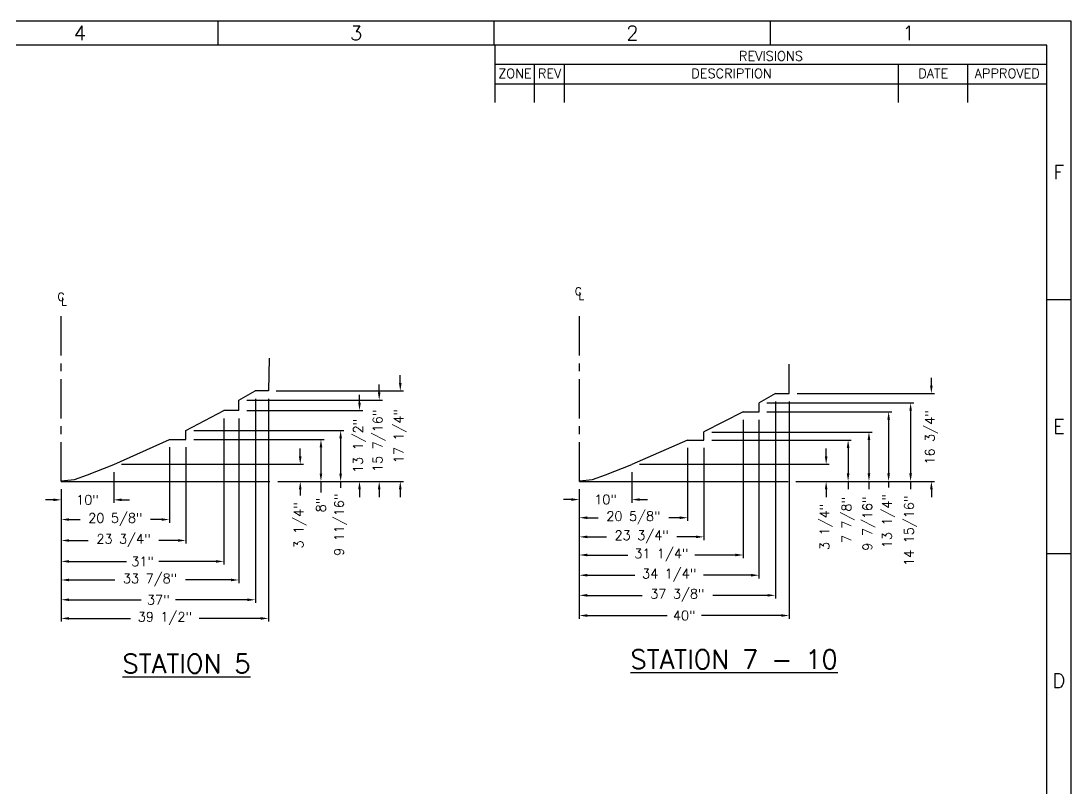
# Model space of a CAD drawing. Extents: x 0 to 431, y 0 to 300.
# Drawn here: x 230.3 to 430.5, y 153.8 to 300 of the extents above; entities that cross this region are included whole.
import ezdxf
from ezdxf.enums import TextEntityAlignment as Align

# ---------------------------------------------------------------- set-up
doc = ezdxf.new("R2010")
doc.units = 0
doc.header["$LTSCALE"] = 1.5
doc.header["$MEASUREMENT"] = 0
doc.linetypes.add('CENTER', pattern=[2, 1.25, -0.25, 0.25, -0.25])
doc.layers.get('0').update_dxf_attribs({"linetype": 'CONTINUOUS'})
doc.layers.get('DEFPOINTS').update_dxf_attribs({"linetype": 'CONTINUOUS'})
for name, color, linetype in [('BORDER', 7, 'CONTINUOUS'), ('DIM', 7, 'CONTINUOUS'), ('DIM_M', 6, 'CONTINUOUS'), ('SECTION', 1, 'CONTINUOUS'), ('TXT_M', 6, 'CONTINUOUS'), ('TXT_S', 7, 'CONTINUOUS')]:
    doc.layers.add(name, color=color, linetype=linetype)
doc.styles.add('MEDIUM', font='SIMPLEX.SHX', dxfattribs={"height": 2.7})
doc.styles.add('SIMPLEX', font='simplex')
doc.styles.add('SMALL', font='SIMPLEX', dxfattribs={"height": 1.8})
doc.dimstyles.new('SMALL', dxfattribs={"dimscale": 1.5, "dimtxt": 1.2, "dimasz": 1, "dimexe": 0.4, "dimexo": 1, "dimgap": 0.8, "dimtad": 0, "dimdec": 4, "dimzin": 3, "dimdsep": 46, "dimlunit": 5, "dimtxsty": 'SMALL', "dimcen": 1, "dimclrd": 256, "dimclre": 256, "dimclrt": 256, "dimadec": 0, "dimazin": 0, "dimtfac": 1, "dimtdec": 0, "dimtofl": 0, "dimtmove": 0, "dimatfit": 3, "dimfxl": 1, "dimfrac": 2, "dimtolj": 1, "dimtzin": 0, "dimarcsym": 0})

# ---------------------------------------------------------------- blocks, each defined once
blk = doc.blocks.new('L', base_point=(6285.9, 125))
blk.add_line((6285.9, 125), (6285.9, 0))
blk = doc.blocks.new('BRD')
blk.add_line((0, 200), (287, 200))
at = {"layer": 'BORDER'}
blk.add_line((287, 200), (287, 0), dxfattribs=at)
at = {"layer": 'BORDER', "color": 6}
for p, q in [((283.91, 196.94), (3.08, 196.94)), ((213.83, 189.63), (213.83, 196.94)), ((283.91, 3.06), (283.91, 196.94)), ((283.91, 194.45), (213.83, 194.45)), ((218.83, 189.63), (218.83, 194.45)), ((222.64, 189.63), (222.64, 194.45)), ((265.09, 189.63), (265.09, 194.45)), ((273.9, 189.63), (273.9, 194.45)), ((283.91, 191.96), (213.83, 191.96))]:
    blk.add_line(p, q, dxfattribs=at)
at = {"layer": 'BORDER', "zscale": 0.2175}
for p, xscale, yscale, rotation in [((178.6, 196.94), 0.02463397823155932, 0.02447945928620387, 180), ((213.7, 196.94), 0.02463397823155932, 0.02447945928620387, 180), ((248.8, 196.94), 0.02463397823155932, 0.02447945928620387, 180), ((283.91, 164.62), 0.02447945928620386, 0.0246339782315593, 90), ((283.91, 132.31), 0.02447945928620386, 0.0246339782315593, 90)]:
    blk.add_blockref('L', p, dxfattribs=dict(at, xscale=xscale, yscale=yscale, rotation=rotation))
at = {"layer": 'TXT_S', "style": 'SMALL'}
for s, p in [('REVISIONS', (248.87, 194.95)), ('ZONE', (216.33, 192.74)), ('REV', (220.74, 192.74)), ('DESCRIPTION', (243.86, 192.74)), ('DATE', (269.49, 192.74)), ('APPROVED', (278.9, 192.74))]:
    blk.add_text(s, height=1.2, dxfattribs=at).set_placement(p, align=Align.CENTER)
blk = doc.blocks.new('VA')
at = {"layer": 'TXT_M', "color": 6, "ltscale": 4, "style": 'MEDIUM'}
for s, p in [('F', (285.45, 180.78)), ('E', (285.45, 148.47)), ('D', (285.45, 116.16))]:
    blk.add_text(s, height=1.8, dxfattribs=at).set_placement(p, align=Align.MIDDLE)
blk = doc.blocks.new('H1')
at = {"layer": 'TXT_M', "color": 6, "ltscale": 4, "style": 'MEDIUM'}
for s, p in [('4', (161.04, 198.47)), ('3', (196.15, 198.47)), ('2', (231.25, 198.47)), ('1', (266.35, 198.47))]:
    blk.add_text(s, height=1.8, dxfattribs=at).set_placement(p, align=Align.MIDDLE)
blk = doc.blocks.new('*D32')
at = {"linetype": 'ByBlock', "ltscale": 4, "transparency": 16777216}
for p, q in [((277.51, 255.81), (277.51, 213.33)), ((238.01, 238.56), (238.01, 213.33)), ((239.51, 213.93), (251.2, 213.93)), ((276.01, 213.93), (264.31, 213.93))]:
    blk.add_line(p, q, dxfattribs=at)
for points in [[(239.51, 214.18), (239.51, 213.68), (238.01, 213.93)], [(276.01, 214.18), (276.01, 213.68), (277.51, 213.93)]]:
    blk.add_solid(points, dxfattribs=at)
at = {"layer": 'DEFPOINTS', "color": 0, "linetype": 'ByBlock', "ltscale": 4, "transparency": 16777216}
for p in [(277.51, 257.31), (238.01, 240.06), (277.51, 213.93)]:
    blk.add_point(p, dxfattribs=at)
at = {"linetype": 'ByBlock', "ltscale": 4, "transparency": 16777216, "insert": (257.76, 213.93), "char_height": 1.8, "attachment_point": 5, "style": 'SMALL'}
blk.add_mtext('\\A1;39 1/2"', dxfattribs=at)
blk = doc.blocks.new('*D33')
at = {"linetype": 'ByBlock', "ltscale": 4, "transparency": 16777216}
for p, q in [((275.01, 255.81), (275.01, 216.89)), ((238.01, 238.56), (238.01, 216.89)), ((239.51, 217.49), (253.25, 217.49)), ((273.51, 217.49), (259.76, 217.49))]:
    blk.add_line(p, q, dxfattribs=at)
for points in [[(239.51, 217.74), (239.51, 217.24), (238.01, 217.49)], [(273.51, 217.74), (273.51, 217.24), (275.01, 217.49)]]:
    blk.add_solid(points, dxfattribs=at)
at = {"layer": 'DEFPOINTS', "color": 0, "linetype": 'ByBlock', "ltscale": 4, "transparency": 16777216}
for p in [(275.01, 257.31), (238.01, 240.06), (275.01, 217.49)]:
    blk.add_point(p, dxfattribs=at)
at = {"linetype": 'ByBlock', "ltscale": 4, "transparency": 16777216, "insert": (256.51, 217.49), "char_height": 1.8, "attachment_point": 5, "style": 'SMALL'}
blk.add_mtext('\\A1;37"', dxfattribs=at)
blk = doc.blocks.new('*D34')
at = {"linetype": 'ByBlock', "ltscale": 4, "transparency": 16777216}
for p, q in [((271.88, 252.06), (271.88, 220.66)), ((238.01, 238.56), (238.01, 220.66)), ((239.51, 221.26), (248.21, 221.26)), ((270.38, 221.26), (261.67, 221.26))]:
    blk.add_line(p, q, dxfattribs=at)
for points in [[(239.51, 221.51), (239.51, 221.01), (238.01, 221.26)], [(270.38, 221.51), (270.38, 221.01), (271.88, 221.26)]]:
    blk.add_solid(points, dxfattribs=at)
at = {"layer": 'DEFPOINTS', "color": 0, "linetype": 'ByBlock', "ltscale": 4, "transparency": 16777216}
for p in [(271.88, 253.56), (238.01, 240.06), (271.88, 221.26)]:
    blk.add_point(p, dxfattribs=at)
at = {"linetype": 'ByBlock', "ltscale": 4, "transparency": 16777216, "insert": (254.94, 221.26), "char_height": 1.8, "attachment_point": 5, "style": 'SMALL'}
blk.add_mtext('\\A1;33 7/8"', dxfattribs=at)
blk = doc.blocks.new('*D35')
at = {"linetype": 'ByBlock', "ltscale": 4, "transparency": 16777216}
for p, q in [((269.01, 252.06), (269.01, 224.2)), ((238.01, 238.56), (238.01, 224.2)), ((239.51, 224.8), (250.42, 224.8)), ((267.51, 224.8), (256.59, 224.8))]:
    blk.add_line(p, q, dxfattribs=at)
for points in [[(239.51, 225.05), (239.51, 224.55), (238.01, 224.8)], [(267.51, 225.05), (267.51, 224.55), (269.01, 224.8)]]:
    blk.add_solid(points, dxfattribs=at)
at = {"layer": 'DEFPOINTS', "color": 0, "linetype": 'ByBlock', "ltscale": 4, "transparency": 16777216}
for p in [(269.01, 253.56), (238.01, 240.06), (269.01, 224.8)]:
    blk.add_point(p, dxfattribs=at)
at = {"linetype": 'ByBlock', "ltscale": 4, "transparency": 16777216, "insert": (253.51, 224.8), "char_height": 1.8, "attachment_point": 5, "style": 'SMALL'}
blk.add_mtext('\\A1;31"', dxfattribs=at)
blk = doc.blocks.new('*D36')
at = {"linetype": 'ByBlock', "ltscale": 4, "transparency": 16777216}
for p, q in [((261.76, 246.56), (261.76, 228.19)), ((238.01, 238.56), (238.01, 228.19)), ((239.51, 228.79), (243.15, 228.79)), ((260.26, 228.79), (256.61, 228.79))]:
    blk.add_line(p, q, dxfattribs=at)
for points in [[(239.51, 229.04), (239.51, 228.54), (238.01, 228.79)], [(260.26, 229.04), (260.26, 228.54), (261.76, 228.79)]]:
    blk.add_solid(points, dxfattribs=at)
at = {"layer": 'DEFPOINTS', "color": 0, "linetype": 'ByBlock', "ltscale": 4, "transparency": 16777216}
for p in [(261.76, 248.06), (238.01, 240.06), (261.76, 228.79)]:
    blk.add_point(p, dxfattribs=at)
at = {"linetype": 'ByBlock', "ltscale": 4, "transparency": 16777216, "insert": (249.88, 228.79), "char_height": 1.8, "attachment_point": 5, "style": 'SMALL'}
blk.add_mtext('\\A1;23 3/4"', dxfattribs=at)
blk = doc.blocks.new('*D37')
at = {"linetype": 'ByBlock', "ltscale": 4, "transparency": 16777216}
for p, q in [((258.63, 246.56), (258.63, 232.18)), ((238.01, 238.56), (238.01, 232.18)), ((239.51, 232.78), (241.59, 232.78)), ((257.13, 232.78), (255.05, 232.78))]:
    blk.add_line(p, q, dxfattribs=at)
for points in [[(239.51, 233.03), (239.51, 232.53), (238.01, 232.78)], [(257.13, 233.03), (257.13, 232.53), (258.63, 232.78)]]:
    blk.add_solid(points, dxfattribs=at)
at = {"layer": 'DEFPOINTS', "color": 0, "linetype": 'ByBlock', "ltscale": 4, "transparency": 16777216}
for p in [(258.63, 248.06), (238.01, 240.06), (258.63, 232.78)]:
    blk.add_point(p, dxfattribs=at)
at = {"linetype": 'ByBlock', "ltscale": 4, "transparency": 16777216, "insert": (248.32, 232.78), "char_height": 1.8, "attachment_point": 5, "style": 'SMALL'}
blk.add_mtext('\\A1;20 5/8"', dxfattribs=at)
blk = doc.blocks.new('*D38')
at = {"linetype": 'ByBlock', "ltscale": 4, "transparency": 16777216}
for p, q in [((248.01, 241.81), (248.01, 235.94)), ((238.01, 238.56), (238.01, 235.94)), ((236.51, 236.54), (235.01, 236.54)), ((249.51, 236.54), (251.01, 236.54))]:
    blk.add_line(p, q, dxfattribs=at)
for points in [[(236.51, 236.79), (236.51, 236.29), (238.01, 236.54)], [(249.51, 236.79), (249.51, 236.29), (248.01, 236.54)]]:
    blk.add_solid(points, dxfattribs=at)
at = {"layer": 'DEFPOINTS', "color": 0, "linetype": 'ByBlock', "ltscale": 4, "transparency": 16777216}
for p in [(248.01, 243.31), (238.01, 240.06), (248.01, 236.54)]:
    blk.add_point(p, dxfattribs=at)
at = {"linetype": 'ByBlock', "ltscale": 4, "transparency": 16777216, "insert": (243.01, 236.54), "char_height": 1.8, "attachment_point": 5, "style": 'SMALL'}
blk.add_mtext('\\A1;10"', dxfattribs=at)
blk = doc.blocks.new('*D39')
at = {"linetype": 'ByBlock', "ltscale": 4, "transparency": 16777216}
for p, q in [((283.57, 244.81), (283.57, 246.31)), ((249.51, 243.31), (284.17, 243.31)), ((279.3, 240.06), (284.17, 240.06)), ((283.57, 238.56), (283.57, 237.36))]:
    blk.add_line(p, q, dxfattribs=at)
for points in [[(283.32, 244.81), (283.82, 244.81), (283.57, 243.31)], [(283.32, 238.56), (283.82, 238.56), (283.57, 240.06)]]:
    blk.add_solid(points, dxfattribs=at)
at = {"layer": 'DEFPOINTS', "color": 0, "linetype": 'ByBlock', "ltscale": 4, "transparency": 16777216}
for p in [(248.01, 243.31), (283.57, 243.31), (277.8, 240.06)]:
    blk.add_point(p, dxfattribs=at)
at = {"linetype": 'ByBlock', "ltscale": 4, "transparency": 16777216, "insert": (283.57, 231.66), "char_height": 1.8, "attachment_point": 5, "rotation": 90, "style": 'SMALL'}
blk.add_mtext('\\A1;3 1/4"', dxfattribs=at)
blk = doc.blocks.new('*D40')
at = {"linetype": 'ByBlock', "ltscale": 4, "transparency": 16777216}
for p, q in [((263.26, 248.06), (288.12, 248.06)), ((287.52, 246.56), (287.52, 241.56)), ((279.3, 240.06), (288.12, 240.06)), ((287.52, 240.06), (287.52, 237.95))]:
    blk.add_line(p, q, dxfattribs=at)
for points in [[(287.27, 246.56), (287.77, 246.56), (287.52, 248.06)], [(287.27, 241.56), (287.77, 241.56), (287.52, 240.06)]]:
    blk.add_solid(points, dxfattribs=at)
at = {"layer": 'DEFPOINTS', "color": 0, "linetype": 'ByBlock', "ltscale": 4, "transparency": 16777216}
for p in [(261.76, 248.06), (277.8, 240.06), (287.52, 240.06)]:
    blk.add_point(p, dxfattribs=at)
at = {"linetype": 'ByBlock', "ltscale": 4, "transparency": 16777216, "insert": (287.52, 235.55), "char_height": 1.8, "attachment_point": 5, "rotation": 90, "style": 'SMALL'}
blk.add_mtext('\\A1;8"', dxfattribs=at)
blk = doc.blocks.new('*D41')
at = {"linetype": 'ByBlock', "ltscale": 4, "transparency": 16777216}
for p, q in [((263.26, 249.77), (291.87, 249.77)), ((291.27, 248.27), (291.27, 241.56)), ((279.3, 240.06), (291.87, 240.06)), ((291.27, 240.06), (291.27, 238.86))]:
    blk.add_line(p, q, dxfattribs=at)
for points in [[(291.02, 248.27), (291.52, 248.27), (291.27, 249.77)], [(291.02, 241.56), (291.52, 241.56), (291.27, 240.06)]]:
    blk.add_solid(points, dxfattribs=at)
at = {"layer": 'DEFPOINTS', "color": 0, "linetype": 'ByBlock', "ltscale": 4, "transparency": 16777216}
for p in [(261.76, 249.77), (277.8, 240.06), (291.27, 240.06)]:
    blk.add_point(p, dxfattribs=at)
at = {"linetype": 'ByBlock', "ltscale": 4, "transparency": 16777216, "insert": (291.27, 231.79), "char_height": 1.8, "attachment_point": 5, "rotation": 90, "style": 'SMALL'}
blk.add_mtext('\\A1;9 11/16"', dxfattribs=at)
blk = doc.blocks.new('*D42')
at = {"linetype": 'ByBlock', "ltscale": 4, "transparency": 16777216}
for p, q in [((294.87, 255.06), (294.87, 256.56)), ((273.38, 253.56), (295.47, 253.56)), ((279.3, 240.06), (295.47, 240.06)), ((294.87, 238.56), (294.87, 237.06))]:
    blk.add_line(p, q, dxfattribs=at)
for points in [[(294.62, 255.06), (295.12, 255.06), (294.87, 253.56)], [(294.62, 238.56), (295.12, 238.56), (294.87, 240.06)]]:
    blk.add_solid(points, dxfattribs=at)
at = {"layer": 'DEFPOINTS', "color": 0, "linetype": 'ByBlock', "ltscale": 4, "transparency": 16777216}
for p in [(271.88, 253.56), (294.87, 253.56), (277.8, 240.06)]:
    blk.add_point(p, dxfattribs=at)
at = {"linetype": 'ByBlock', "ltscale": 4, "transparency": 16777216, "insert": (294.87, 246.81), "char_height": 1.8, "attachment_point": 5, "rotation": 90, "style": 'SMALL'}
blk.add_mtext('\\A1;13 1/2"', dxfattribs=at)
blk = doc.blocks.new('*D43')
at = {"linetype": 'ByBlock', "ltscale": 4, "transparency": 16777216}
for p, q in [((298.62, 257.02), (298.62, 258.52)), ((273.38, 255.52), (299.22, 255.52)), ((279.3, 240.06), (299.22, 240.06)), ((298.62, 238.56), (298.62, 237.06))]:
    blk.add_line(p, q, dxfattribs=at)
for points in [[(298.37, 257.02), (298.87, 257.02), (298.62, 255.52)], [(298.37, 238.56), (298.87, 238.56), (298.62, 240.06)]]:
    blk.add_solid(points, dxfattribs=at)
at = {"layer": 'DEFPOINTS', "color": 0, "linetype": 'ByBlock', "ltscale": 4, "transparency": 16777216}
for p in [(271.88, 255.52), (298.62, 255.52), (277.8, 240.06)]:
    blk.add_point(p, dxfattribs=at)
at = {"linetype": 'ByBlock', "ltscale": 4, "transparency": 16777216, "insert": (298.62, 247.79), "char_height": 1.8, "attachment_point": 5, "rotation": 90, "style": 'SMALL'}
blk.add_mtext('\\A1;15 7/16"', dxfattribs=at)
blk = doc.blocks.new('*D44')
at = {"linetype": 'ByBlock', "ltscale": 4, "transparency": 16777216}
for p, q in [((302.64, 258.81), (302.64, 260.31)), ((279.01, 257.31), (303.24, 257.31)), ((279.3, 240.06), (303.24, 240.06)), ((302.64, 238.56), (302.64, 237.06))]:
    blk.add_line(p, q, dxfattribs=at)
for points in [[(302.39, 258.81), (302.89, 258.81), (302.64, 257.31)], [(302.39, 238.56), (302.89, 238.56), (302.64, 240.06)]]:
    blk.add_solid(points, dxfattribs=at)
at = {"layer": 'DEFPOINTS', "color": 0, "linetype": 'ByBlock', "ltscale": 4, "transparency": 16777216}
for p in [(277.51, 257.31), (302.64, 257.31), (277.8, 240.06)]:
    blk.add_point(p, dxfattribs=at)
at = {"linetype": 'ByBlock', "ltscale": 4, "transparency": 16777216, "insert": (302.64, 248.68), "char_height": 1.8, "attachment_point": 5, "rotation": 90, "style": 'SMALL'}
blk.add_mtext('\\A1;17 1/4"', dxfattribs=at)
blk = doc.blocks.new('*D45')
at = {"linetype": 'ByBlock', "ltscale": 4, "transparency": 16777216}
for p, q in [((37.27, 149.2), (37.27, 143.38)), ((27.27, 145.95), (27.27, 143.38)), ((25.77, 143.98), (24.27, 143.98)), ((38.77, 143.98), (40.27, 143.98))]:
    blk.add_line(p, q, dxfattribs=at)
for points in [[(25.77, 144.23), (25.77, 143.73), (27.27, 143.98)], [(38.77, 144.23), (38.77, 143.73), (37.27, 143.98)]]:
    blk.add_solid(points, dxfattribs=at)
at = {"layer": 'DEFPOINTS', "color": 0, "linetype": 'ByBlock', "ltscale": 4, "transparency": 16777216}
for p in [(37.27, 150.7), (27.27, 147.45), (37.27, 143.98)]:
    blk.add_point(p, dxfattribs=at)
at = {"linetype": 'ByBlock', "ltscale": 4, "transparency": 16777216, "insert": (32.27, 143.98), "char_height": 1.8, "attachment_point": 5, "style": 'SMALL'}
blk.add_mtext('\\A1;10"', dxfattribs=at)
blk = doc.blocks.new('*D46')
at = {"linetype": 'ByBlock', "ltscale": 4, "transparency": 16777216}
for p, q in [((47.9, 153.82), (47.9, 139.92)), ((27.27, 145.95), (27.27, 139.92)), ((28.77, 140.52), (30.86, 140.52)), ((46.4, 140.52), (44.31, 140.52))]:
    blk.add_line(p, q, dxfattribs=at)
for points in [[(28.77, 140.77), (28.77, 140.27), (27.27, 140.52)], [(46.4, 140.77), (46.4, 140.27), (47.9, 140.52)]]:
    blk.add_solid(points, dxfattribs=at)
at = {"layer": 'DEFPOINTS', "color": 0, "linetype": 'ByBlock', "ltscale": 4, "transparency": 16777216}
for p in [(47.9, 155.32), (27.27, 147.45), (47.9, 140.52)]:
    blk.add_point(p, dxfattribs=at)
at = {"linetype": 'ByBlock', "ltscale": 4, "transparency": 16777216, "insert": (37.59, 140.52), "char_height": 1.8, "attachment_point": 5, "style": 'SMALL'}
blk.add_mtext('\\A1;20 5/8"', dxfattribs=at)
blk = doc.blocks.new('*D47')
at = {"linetype": 'ByBlock', "ltscale": 4, "transparency": 16777216}
for p, q in [((51.02, 153.82), (51.02, 136.27)), ((27.27, 145.95), (27.27, 136.27)), ((28.77, 136.87), (32.42, 136.87)), ((49.52, 136.87), (45.88, 136.87))]:
    blk.add_line(p, q, dxfattribs=at)
for points in [[(28.77, 137.12), (28.77, 136.62), (27.27, 136.87)], [(49.52, 137.12), (49.52, 136.62), (51.02, 136.87)]]:
    blk.add_solid(points, dxfattribs=at)
at = {"layer": 'DEFPOINTS', "color": 0, "linetype": 'ByBlock', "ltscale": 4, "transparency": 16777216}
for p in [(51.02, 155.32), (27.27, 147.45), (51.02, 136.87)]:
    blk.add_point(p, dxfattribs=at)
at = {"linetype": 'ByBlock', "ltscale": 4, "transparency": 16777216, "insert": (39.15, 136.87), "char_height": 1.8, "attachment_point": 5, "style": 'SMALL'}
blk.add_mtext('\\A1;23 3/4"', dxfattribs=at)
blk = doc.blocks.new('*D48')
at = {"linetype": 'ByBlock', "ltscale": 4, "transparency": 16777216}
for p, q in [((58.52, 159.2), (58.52, 132.81)), ((27.27, 145.95), (27.27, 132.81)), ((28.77, 133.41), (36.51, 133.41)), ((57.02, 133.41), (49.28, 133.41))]:
    blk.add_line(p, q, dxfattribs=at)
for points in [[(28.77, 133.66), (28.77, 133.16), (27.27, 133.41)], [(57.02, 133.66), (57.02, 133.16), (58.52, 133.41)]]:
    blk.add_solid(points, dxfattribs=at)
at = {"layer": 'DEFPOINTS', "color": 0, "linetype": 'ByBlock', "ltscale": 4, "transparency": 16777216}
for p in [(58.52, 160.7), (27.27, 147.45), (58.52, 133.41)]:
    blk.add_point(p, dxfattribs=at)
at = {"linetype": 'ByBlock', "ltscale": 4, "transparency": 16777216, "insert": (42.9, 133.41), "char_height": 1.8, "attachment_point": 5, "style": 'SMALL'}
blk.add_mtext('\\A1;31 1/4"', dxfattribs=at)
blk = doc.blocks.new('*D49')
at = {"linetype": 'ByBlock', "ltscale": 4, "transparency": 16777216}
for p, q in [((61.52, 159.2), (61.52, 128.96)), ((27.27, 145.95), (27.27, 128.96)), ((28.77, 129.56), (37.84, 129.56)), ((60.02, 129.56), (50.96, 129.56))]:
    blk.add_line(p, q, dxfattribs=at)
for points in [[(28.77, 129.81), (28.77, 129.31), (27.27, 129.56)], [(60.02, 129.81), (60.02, 129.31), (61.52, 129.56)]]:
    blk.add_solid(points, dxfattribs=at)
at = {"layer": 'DEFPOINTS', "color": 0, "linetype": 'ByBlock', "ltscale": 4, "transparency": 16777216}
for p in [(61.52, 160.7), (27.27, 147.45), (61.52, 129.56)]:
    blk.add_point(p, dxfattribs=at)
at = {"linetype": 'ByBlock', "ltscale": 4, "transparency": 16777216, "insert": (44.4, 129.56), "char_height": 1.8, "attachment_point": 5, "style": 'SMALL'}
blk.add_mtext('\\A1;34 1/4"', dxfattribs=at)
blk = doc.blocks.new('*D50')
at = {"linetype": 'ByBlock', "ltscale": 4, "transparency": 16777216}
for p, q in [((64.65, 162.7), (64.65, 125.12)), ((27.27, 145.95), (27.27, 125.12)), ((28.77, 125.72), (39.23, 125.72)), ((63.15, 125.72), (52.69, 125.72))]:
    blk.add_line(p, q, dxfattribs=at)
for points in [[(28.77, 125.97), (28.77, 125.47), (27.27, 125.72)], [(63.15, 125.97), (63.15, 125.47), (64.65, 125.72)]]:
    blk.add_solid(points, dxfattribs=at)
at = {"layer": 'DEFPOINTS', "color": 0, "linetype": 'ByBlock', "ltscale": 4, "transparency": 16777216}
for p in [(64.65, 164.2), (27.27, 147.45), (64.65, 125.72)]:
    blk.add_point(p, dxfattribs=at)
at = {"linetype": 'ByBlock', "ltscale": 4, "transparency": 16777216, "insert": (45.96, 125.72), "char_height": 1.8, "attachment_point": 5, "style": 'SMALL'}
blk.add_mtext('\\A1;37 3/8"', dxfattribs=at)
blk = doc.blocks.new('*D51')
at = {"linetype": 'ByBlock', "ltscale": 4, "transparency": 16777216}
for p, q in [((67.27, 162.7), (67.27, 121.27)), ((27.27, 145.95), (27.27, 121.27)), ((28.77, 121.87), (44.02, 121.87)), ((65.77, 121.87), (50.53, 121.87))]:
    blk.add_line(p, q, dxfattribs=at)
for points in [[(28.77, 122.12), (28.77, 121.62), (27.27, 121.87)], [(65.77, 122.12), (65.77, 121.62), (67.27, 121.87)]]:
    blk.add_solid(points, dxfattribs=at)
at = {"layer": 'DEFPOINTS', "color": 0, "linetype": 'ByBlock', "ltscale": 4, "transparency": 16777216}
for p in [(67.27, 164.2), (27.27, 147.45), (67.27, 121.87)]:
    blk.add_point(p, dxfattribs=at)
at = {"linetype": 'ByBlock', "ltscale": 4, "transparency": 16777216, "insert": (47.27, 121.87), "char_height": 1.8, "attachment_point": 5, "style": 'SMALL'}
blk.add_mtext('\\A1;40"', dxfattribs=at)
blk = doc.blocks.new('*D52')
at = {"linetype": 'ByBlock', "ltscale": 4, "transparency": 16777216}
for p, q in [((74.32, 160.6), (74.32, 162.1)), ((38.77, 159.1), (74.92, 159.1)), ((68.56, 155.85), (74.92, 155.85)), ((74.32, 154.35), (74.32, 152.85))]:
    blk.add_line(p, q, dxfattribs=at)
for points in [[(74.07, 160.6), (74.57, 160.6), (74.32, 159.1)], [(74.07, 154.35), (74.57, 154.35), (74.32, 155.85)]]:
    blk.add_solid(points, dxfattribs=at)
at = {"layer": 'DEFPOINTS', "color": 0, "linetype": 'ByBlock', "ltscale": 4, "transparency": 16777216}
for p in [(37.27, 159.1), (67.06, 155.85), (74.32, 155.85)]:
    blk.add_point(p, dxfattribs=at)
at = {"linetype": 'ByBlock', "ltscale": 4, "transparency": 16777216, "insert": (74.32, 147.15), "char_height": 1.8, "attachment_point": 5, "rotation": 90, "style": 'SMALL'}
blk.add_mtext('\\A1;3 1/4"', dxfattribs=at)
blk = doc.blocks.new('*D53')
at = {"linetype": 'ByBlock', "ltscale": 4, "transparency": 16777216}
for p, q in [((52.52, 163.72), (79.11, 163.72)), ((78.51, 162.22), (78.51, 157.35)), ((68.56, 155.85), (79.11, 155.85)), ((78.51, 155.85), (78.51, 154.35))]:
    blk.add_line(p, q, dxfattribs=at)
for points in [[(78.26, 162.22), (78.76, 162.22), (78.51, 163.72)], [(78.26, 157.35), (78.76, 157.35), (78.51, 155.85)]]:
    blk.add_solid(points, dxfattribs=at)
at = {"layer": 'DEFPOINTS', "color": 0, "linetype": 'ByBlock', "ltscale": 4, "transparency": 16777216}
for p in [(51.02, 163.72), (67.06, 155.85), (78.51, 155.85)]:
    blk.add_point(p, dxfattribs=at)
at = {"linetype": 'ByBlock', "ltscale": 4, "transparency": 16777216, "insert": (78.51, 148.47), "char_height": 1.8, "attachment_point": 5, "rotation": 90, "style": 'SMALL'}
blk.add_mtext('\\A1;7 7/8"', dxfattribs=at)
blk = doc.blocks.new('*D54')
at = {"linetype": 'ByBlock', "ltscale": 4, "transparency": 16777216}
for p, q in [((52.52, 165.26), (83.08, 165.26)), ((82.48, 163.76), (82.48, 157.35)), ((68.56, 155.85), (83.08, 155.85)), ((82.48, 155.85), (82.48, 154.35))]:
    blk.add_line(p, q, dxfattribs=at)
for points in [[(82.23, 163.76), (82.73, 163.76), (82.48, 165.26)], [(82.23, 157.35), (82.73, 157.35), (82.48, 155.85)]]:
    blk.add_solid(points, dxfattribs=at)
at = {"layer": 'DEFPOINTS', "color": 0, "linetype": 'ByBlock', "ltscale": 4, "transparency": 16777216}
for p in [(51.02, 165.26), (67.06, 155.85), (82.48, 155.85)]:
    blk.add_point(p, dxfattribs=at)
at = {"linetype": 'ByBlock', "ltscale": 4, "transparency": 16777216, "insert": (82.48, 147.79), "char_height": 1.8, "attachment_point": 5, "rotation": 90, "style": 'SMALL'}
blk.add_mtext('\\A1;9 7/16"', dxfattribs=at)
blk = doc.blocks.new('*D55')
at = {"linetype": 'ByBlock', "ltscale": 4, "transparency": 16777216}
for p, q in [((63.02, 169.1), (86.83, 169.1)), ((86.23, 167.6), (86.23, 157.35)), ((68.56, 155.85), (86.83, 155.85)), ((86.23, 155.85), (86.23, 154.65))]:
    blk.add_line(p, q, dxfattribs=at)
for points in [[(85.98, 167.6), (86.48, 167.6), (86.23, 169.1)], [(85.98, 157.35), (86.48, 157.35), (86.23, 155.85)]]:
    blk.add_solid(points, dxfattribs=at)
at = {"layer": 'DEFPOINTS', "color": 0, "linetype": 'ByBlock', "ltscale": 4, "transparency": 16777216}
for p in [(61.52, 169.1), (67.06, 155.85), (86.23, 155.85)]:
    blk.add_point(p, dxfattribs=at)
at = {"linetype": 'ByBlock', "ltscale": 4, "transparency": 16777216, "insert": (86.23, 148.26), "char_height": 1.8, "attachment_point": 5, "rotation": 90, "style": 'SMALL'}
blk.add_mtext('\\A1;13 1/4"', dxfattribs=at)
blk = doc.blocks.new('*D56')
at = {"linetype": 'ByBlock', "ltscale": 4, "transparency": 16777216}
for p, q in [((63.02, 170.8), (91.02, 170.8)), ((90.42, 169.3), (90.42, 157.35)), ((68.56, 155.85), (91.02, 155.85)), ((90.42, 155.85), (90.42, 154.35))]:
    blk.add_line(p, q, dxfattribs=at)
for points in [[(90.17, 169.3), (90.67, 169.3), (90.42, 170.8)], [(90.17, 157.35), (90.67, 157.35), (90.42, 155.85)]]:
    blk.add_solid(points, dxfattribs=at)
at = {"layer": 'DEFPOINTS', "color": 0, "linetype": 'ByBlock', "ltscale": 4, "transparency": 16777216}
for p in [(61.52, 170.8), (67.06, 155.85), (90.42, 155.85)]:
    blk.add_point(p, dxfattribs=at)
at = {"linetype": 'ByBlock', "ltscale": 4, "transparency": 16777216, "insert": (90.42, 146.42), "char_height": 1.8, "attachment_point": 5, "rotation": 90, "style": 'SMALL'}
blk.add_mtext('\\A1;14 15/16"', dxfattribs=at)
blk = doc.blocks.new('*D57')
at = {"linetype": 'ByBlock', "ltscale": 4, "transparency": 16777216}
for p, q in [((94.38, 174.1), (94.38, 175.6)), ((68.77, 172.6), (94.98, 172.6)), ((68.56, 155.85), (94.98, 155.85)), ((94.38, 154.35), (94.38, 152.85))]:
    blk.add_line(p, q, dxfattribs=at)
for points in [[(94.13, 174.1), (94.63, 174.1), (94.38, 172.6)], [(94.13, 154.35), (94.63, 154.35), (94.38, 155.85)]]:
    blk.add_solid(points, dxfattribs=at)
at = {"layer": 'DEFPOINTS', "color": 0, "linetype": 'ByBlock', "ltscale": 4, "transparency": 16777216}
for p in [(67.27, 172.6), (67.06, 155.85), (94.38, 155.85)]:
    blk.add_point(p, dxfattribs=at)
at = {"linetype": 'ByBlock', "ltscale": 4, "transparency": 16777216, "insert": (94.38, 164.22), "char_height": 1.8, "attachment_point": 5, "rotation": 90, "style": 'SMALL'}
blk.add_mtext('\\A1;16 3/4"', dxfattribs=at)

msp = doc.modelspace()

# ---------------------------------------------------------------- linework, layer by layer
at = {"linetype": 'CENTER', "ltscale": 4}
for p, q in [((238.0057, 212.22221), (238.0057, 244.89916)), ((336.77569, 212.22221), (336.77569, 244.89916))]:
    msp.add_line(p, q, dxfattribs=at)
at = {"ltscale": 4}
for p, q in [((238.0057, 212.22221), (277.79562, 212.22221)), ((336.77569, 212.22221), (376.56561, 212.22221))]:
    msp.add_line(p, q, dxfattribs=at)
at = {"layer": 'SECTION', "ltscale": 4}
for p, q in [((277.6307, 235.72221), (277.5057, 229.47221)), ((376.77569, 228.97221), (376.77569, 234.59721)), ((271.8807, 227.6865), (275.0057, 229.47221)), ((277.5057, 229.47221), (275.0057, 229.47221)), ((374.15069, 228.97221), (371.02569, 227.17137)), ((374.15069, 228.97221), (376.77569, 228.97221)), ((271.8807, 225.72221), (271.8807, 227.6865)), ((371.02569, 225.47221), (371.02569, 227.17137)), ((261.7557, 221.93244), (269.0057, 225.72221)), ((271.8807, 225.72221), (269.0057, 225.72221)), ((368.02569, 225.47221), (360.52569, 221.63888)), ((368.02569, 225.47221), (371.02569, 225.47221)), ((248.0057, 215.47221), (258.6307, 220.22221)), ((258.6307, 220.22221), (261.7557, 220.22221)), ((261.7557, 220.22221), (261.7557, 221.93244)), ((360.52569, 220.09721), (360.52569, 221.63888)), ((357.40069, 220.09721), (346.77569, 215.47221)), ((357.40069, 220.09721), (360.52569, 220.09721)), ((243.0057, 213.47221), (248.0057, 215.47221)), ((341.77569, 213.47221), (346.77569, 215.47221)), ((238.0057, 212.34721), (240.5057, 212.59721)), ((238.0057, 212.22221), (238.0057, 212.34721)), ((240.5057, 212.59721), (243.0057, 213.47221)), ((336.77569, 212.34721), (339.27569, 212.59721)), ((336.77569, 212.22221), (336.77569, 212.34721)), ((339.27569, 212.59721), (341.77569, 213.47221))]:
    msp.add_line(p, q, dxfattribs=at)

# ---------------------------------------------------------------- block references
at = {"color": 255, "xscale": 1.5, "yscale": 1.5, "zscale": 1.5}
msp.add_blockref('BRD', (0, 0), dxfattribs=at)
at = {"ltscale": 4, "xscale": 1.5, "yscale": 1.5, "zscale": 1.5}
for name in ['H1', 'VA']:
    msp.add_blockref(name, (0, 0), dxfattribs=at)

# ---------------------------------------------------------------- texts
at = {"layer": 'DIM', "ltscale": 4, "style": 'SIMPLEX'}
for s, p in [('C', (336.60757, 247.7036)), ('L', (337.17129, 246.82228)), ('C', (237.94959, 246.66673)), ('L', (238.5133, 245.78541))]:
    msp.add_text(s, height=1.5, dxfattribs=at).set_placement(p, align=Align.CENTER)
at = {"layer": 'DIM', "color": 6, "ltscale": 4, "style": 'MEDIUM'}
for s, p in [('%%USTATION 5', (261.88676, 175.67576)), ('%%USTATION 7 - 10', (366.27136, 176.49615))]:
    msp.add_text(s, height=3.6, dxfattribs=at).set_placement(p, align=Align.CENTER)

# ---------------------------------------------------------------- dimensions: what is measured, and where the dimension line sits
at = {"layer": 'DIM_M', "ltscale": 4}
for base, p1, p2, picture, middle, set_off in [((302.64144, 229.47221), (277.79562, 212.22221), (277.5057, 229.47221), '*D44', (302.64144, 220.84721), (0, -27.83638)), ((298.61867, 227.6865), (277.79562, 212.22221), (271.8807, 227.6865), '*D43', (298.61867, 219.95436), (0, -27.83638)), ((294.87333, 225.72221), (277.79562, 212.22221), (271.8807, 225.72221), '*D42', (294.87333, 218.97221), (0, -27.83638)), ((395.72821, 212.22221), (371.02569, 225.47221), (376.56561, 212.22221), '*D55', (395.72821, 204.6365), (309.5027, 56.37632)), ((291.26671, 212.22221), (261.7557, 221.93244), (277.79562, 212.22221), '*D41', (291.26671, 203.95078), (0, -27.83638)), ((287.52138, 212.22221), (261.7557, 220.22221), (277.79562, 212.22221), '*D40', (287.52138, 207.71131), (0, -27.83638)), ((283.57272, 215.47221), (277.79562, 212.22221), (248.0057, 215.47221), '*D39', (283.57272, 203.82221), (0, -27.83638))]:
    dim = msp.add_linear_dim(base=base, p1=p1, p2=p2, angle=90, dimstyle='SMALL', override={"dimpost": '"'}, dxfattribs=at)
    dim.commit()
    dim.dimension.update_dxf_attribs({"geometry": picture, "text_midpoint": middle, "dimtype": 128, "insert": set_off})
for base, p1, picture, middle in [((403.8874, 212.22221), (376.77569, 228.97221), '*D57', (403.8874, 220.59721)), ((399.91807, 212.22221), (371.02569, 227.17137), '*D56', (399.91807, 202.79364)), ((391.97939, 212.22221), (360.52569, 221.63888), '*D54', (391.97939, 204.16507)), ((383.8202, 212.22221), (346.77569, 215.47221), '*D52', (383.8202, 203.52221)), ((388.01006, 212.22221), (360.52569, 220.09721), '*D53', (388.01006, 204.85078))]:
    dim = msp.add_linear_dim(base=base, p1=p1, p2=(376.56561, 212.22221), angle=90, dimstyle='SMALL', override={"dimpost": '"'}, dxfattribs=at)
    dim.commit()
    dim.dimension.update_dxf_attribs({"geometry": picture, "text_midpoint": middle, "insert": (309.5027, 56.37632)})
for base, p1, p2, picture, middle, set_off in [((277.5057, 186.09377), (238.0057, 212.22221), (277.5057, 229.47221), '*D32', (257.7557, 186.09377), (0, -27.83638)), ((275.0057, 189.65694), (238.0057, 212.22221), (275.0057, 229.47221), '*D33', (256.5057, 189.65694), (0, -27.83638)), ((374.15069, 190.49069), (336.77569, 212.22221), (374.15069, 228.97221), '*D50', (355.46319, 190.49069), (309.5027, 64.77464)), ((376.77569, 186.6453), (336.77569, 212.22221), (376.77569, 228.97221), '*D51', (356.77569, 186.6453), (309.5027, 64.77464)), ((271.8807, 193.42216), (238.0057, 212.22221), (271.8807, 225.72221), '*D34', (254.9432, 193.42216), (0, -27.83638)), ((269.0057, 196.9659), (238.0057, 212.22221), (269.0057, 225.72221), '*D35', (253.5057, 196.9659), (0, -27.83638)), ((368.02569, 198.18146), (336.77569, 212.22221), (368.02569, 225.47221), '*D48', (352.40069, 198.18146), (309.5027, 64.77464)), ((371.02569, 194.33607), (336.77569, 212.22221), (371.02569, 225.47221), '*D49', (353.90069, 194.33607), (309.5027, 64.77464)), ((261.7557, 200.9526), (238.0057, 212.22221), (261.7557, 220.22221), '*D36', (249.8807, 200.9526), (0, -27.83638)), ((258.6307, 204.9393), (238.0057, 212.22221), (258.6307, 220.22221), '*D37', (248.3182, 204.9393), (0, -27.83638)), ((357.40069, 205.29543), (336.77569, 212.22221), (357.40069, 220.09721), '*D46', (347.08819, 205.29543), (309.5027, 64.77464)), ((360.52569, 201.64231), (336.77569, 212.22221), (360.52569, 220.09721), '*D47', (348.65069, 201.64231), (309.5027, 64.77464)), ((248.0057, 208.70452), (238.0057, 212.22221), (248.0057, 215.47221), '*D38', (243.0057, 208.70452), (0, -27.83638)), ((346.77569, 208.75627), (336.77569, 212.22221), (346.77569, 215.47221), '*D45', (341.77569, 208.75627), (309.5027, 64.77464))]:
    dim = msp.add_linear_dim(base=base, p1=p1, p2=p2, dimstyle='SMALL', override={"dimpost": '"'}, dxfattribs=at)
    dim.commit()
    dim.dimension.update_dxf_attribs({"geometry": picture, "text_midpoint": middle, "insert": set_off})

doc.saveas('drawing.dxf')
